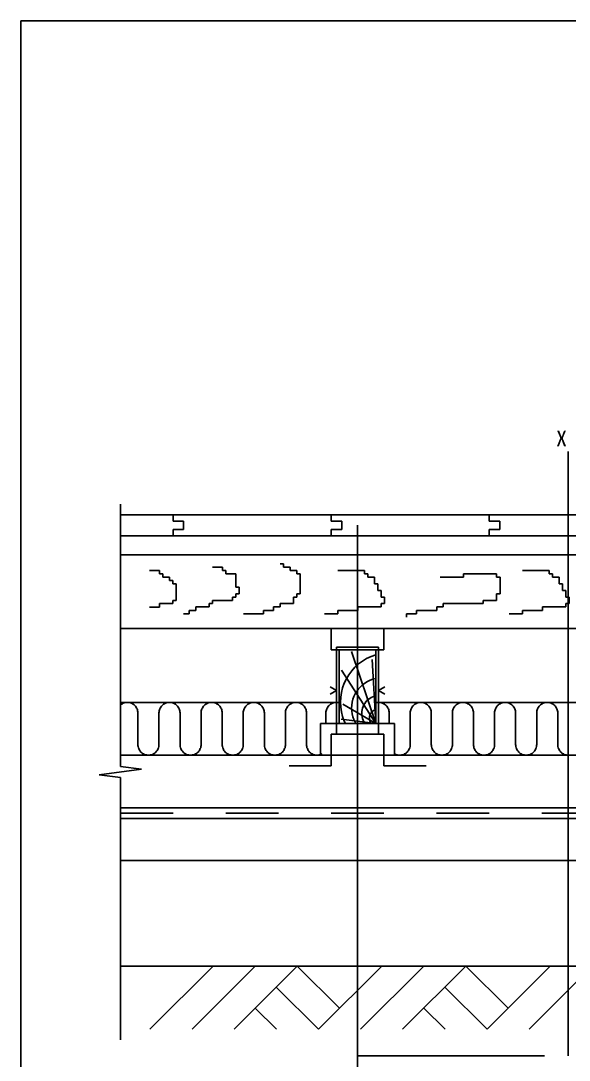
# Model space of a CAD drawing. Header units: metres. Extents: x 0 to 420, y 0 to 297.
# Drawn here: x 0 to 104.1, y 99.9 to 297 of the extents above; entities that cross this region are included whole.
import ezdxf

# ---------------------------------------------------------------- set-up
doc = ezdxf.new("R2010")
doc.units = ezdxf.units.M

msp = doc.modelspace()

# ---------------------------------------------------------------- linework, layer by layer
for p, q in [((420, 297), (0, 297)), ((0, 297), (0, 0)), ((103.9, 208.32), (103.9, 215.32)), ((103.9, 100.72), (103.9, 208.32)), ((18.9, 155.57), (18.9, 205.32)), ((18.9, 203.32), (188.9, 203.32)), ((28.9, 203.32), (28.9, 202.12)), ((58.9, 203.32), (58.9, 202.12)), ((88.9, 203.32), (88.9, 202.12)), ((28.9, 202.12), (30.9, 202.12)), ((30.9, 202.12), (30.9, 200.52)), ((58.9, 202.12), (60.9, 202.12)), ((60.9, 202.12), (60.9, 200.52)), ((63.9, 45.92), (63.9, 201.32)), ((88.9, 202.12), (90.9, 202.12)), ((90.9, 202.12), (90.9, 200.52)), ((18.9, 199.32), (188.9, 199.32)), ((28.9, 200.52), (28.9, 199.32)), ((30.9, 200.52), (28.9, 200.52)), ((58.9, 200.52), (58.9, 199.32)), ((60.9, 200.52), (58.9, 200.52)), ((88.9, 200.52), (88.9, 199.32)), ((90.9, 200.52), (88.9, 200.52)), ((18.9, 195.72), (188.9, 195.72)), ((36.38, 193.4), (38.28, 193.4)), ((38.28, 193.4), (38.28, 192.77)), ((49.24, 194.03), (49.87, 194.03)), ((49.87, 194.03), (49.87, 193.4)), ((49.87, 193.4), (51.13, 193.4)), ((51.13, 193.4), (51.13, 192.77)), ((24.42, 192.77), (26.32, 192.77)), ((26.32, 192.77), (26.32, 192.13)), ((26.32, 192.13), (26.95, 192.13)), ((26.95, 192.13), (26.95, 191.5)), ((26.95, 191.5), (28.21, 191.5)), ((28.21, 191.5), (28.21, 190.87)), ((38.28, 192.77), (38.91, 192.77)), ((38.91, 192.77), (38.91, 192.13)), ((38.91, 192.13), (40.81, 192.13)), ((40.81, 192.13), (40.81, 189.61)), ((51.13, 192.77), (52.4, 192.77)), ((52.4, 192.77), (52.4, 192.13)), ((52.4, 192.13), (53.03, 192.13)), ((53.03, 192.13), (53.03, 188.34)), ((60.17, 192.77), (64.6, 192.77)), ((64.6, 192.77), (65.23, 192.77)), ((65.23, 192.77), (65.23, 192.13)), ((65.23, 192.13), (65.86, 192.13)), ((65.86, 192.13), (65.86, 191.5)), ((65.86, 191.5), (67.13, 191.5)), ((67.13, 191.5), (67.13, 190.24)), ((79.55, 191.5), (83.98, 191.5)), ((83.98, 192.13), (90.3, 192.13)), ((83.98, 191.5), (83.98, 192.13)), ((90.3, 192.13), (90.3, 191.5)), ((90.3, 191.5), (90.94, 191.5)), ((90.94, 191.5), (90.94, 188.34)), ((95.19, 192.77), (99.61, 192.77)), ((99.61, 192.77), (100.25, 192.77)), ((100.25, 192.77), (100.25, 192.13)), ((100.25, 192.13), (100.88, 192.13)), ((100.88, 192.13), (100.88, 191.5)), ((100.88, 191.5), (102.14, 191.5)), ((102.14, 191.5), (102.14, 190.24)), ((28.21, 190.87), (28.85, 190.87)), ((28.85, 190.87), (28.85, 190.24)), ((28.85, 190.24), (29.48, 190.24)), ((29.48, 190.24), (29.48, 187.08)), ((40.81, 189.61), (41.44, 189.61)), ((41.44, 189.61), (41.44, 188.34)), ((67.13, 190.24), (67.76, 190.24)), ((67.76, 190.24), (67.76, 188.97)), ((102.14, 190.24), (102.78, 190.24)), ((102.78, 190.24), (102.78, 188.97)), ((40.81, 187.71), (40.18, 187.71)), ((40.18, 187.71), (40.18, 187.08)), ((41.44, 188.34), (40.81, 188.34)), ((40.81, 188.34), (40.81, 187.71)), ((52.4, 187.71), (51.77, 187.71)), ((51.77, 187.71), (51.77, 186.45)), ((53.03, 188.34), (52.4, 188.34)), ((52.4, 188.34), (52.4, 187.71)), ((67.76, 188.97), (68.39, 188.97)), ((68.39, 188.97), (68.39, 187.71)), ((68.39, 187.71), (69.03, 187.71)), ((69.03, 187.71), (69.03, 186.45)), ((90.94, 188.34), (90.3, 188.34)), ((90.3, 188.34), (90.3, 187.08)), ((102.78, 188.97), (103.41, 188.97)), ((103.41, 188.97), (103.41, 187.71)), ((103.41, 187.71), (104.04, 187.71)), ((104.04, 187.71), (104.04, 186.45)), ((26.32, 185.81), (24.42, 185.81)), ((28.85, 186.45), (26.32, 186.45)), ((26.32, 186.45), (26.32, 185.81)), ((29.48, 187.08), (28.85, 187.08)), ((28.85, 187.08), (28.85, 186.45)), ((35.75, 185.82), (33.22, 185.82)), ((33.22, 185.82), (33.22, 185.18)), ((36.38, 186.45), (35.75, 186.45)), ((35.75, 186.45), (35.75, 185.82)), ((40.18, 187.08), (36.38, 187.08)), ((36.38, 187.08), (36.38, 186.45)), ((49.24, 185.82), (47.97, 185.82)), ((47.97, 185.82), (47.97, 185.18)), ((51.77, 186.45), (49.24, 186.45)), ((49.24, 186.45), (49.24, 185.82)), ((63.97, 185.82), (63.97, 185.18)), ((68.39, 185.82), (63.97, 185.82)), ((68.39, 186.45), (68.39, 185.82)), ((69.03, 186.45), (68.39, 186.45)), ((80.18, 185.82), (78.92, 185.82)), ((78.92, 185.82), (78.92, 185.18)), ((87.77, 186.45), (80.18, 186.45)), ((80.18, 186.45), (80.18, 185.82)), ((90.3, 187.08), (87.77, 187.08)), ((87.77, 187.08), (87.77, 186.45)), ((98.98, 185.82), (98.98, 185.18)), ((103.41, 185.82), (98.98, 185.82)), ((104.04, 186.45), (103.41, 186.45)), ((103.41, 186.45), (103.41, 185.82)), ((31.96, 184.55), (30.87, 184.55)), ((33.22, 185.18), (31.96, 185.18)), ((31.96, 185.18), (31.96, 184.55)), ((46.07, 184.55), (42.28, 184.55)), ((46.07, 185.18), (46.07, 184.55)), ((47.97, 185.18), (46.07, 185.18)), ((60.17, 184.55), (57.64, 184.55)), ((60.17, 185.18), (60.17, 184.55)), ((63.97, 185.18), (60.17, 185.18)), ((75.12, 184.55), (73.22, 184.55)), ((73.22, 184.55), (73.22, 183.92)), ((75.12, 185.18), (75.12, 184.55)), ((78.92, 185.18), (75.12, 185.18)), ((95.19, 184.55), (92.66, 184.55)), ((98.98, 185.18), (95.19, 185.18)), ((95.19, 185.18), (95.19, 184.55)), ((18.9, 181.72), (188.9, 181.72)), ((58.9, 177.72), (58.9, 181.72)), ((58.9, 181.72), (68.9, 181.72)), ((68.9, 177.72), (68.9, 181.72)), ((58.9, 177.72), (68.9, 177.72)), ((67.9, 178.22), (59.9, 178.22)), ((59.9, 178.22), (59.9, 161.72)), ((60.4, 177.72), (60.4, 163.72)), ((60.4, 177.72), (67.4, 177.72)), ((67.4, 177.72), (67.4, 163.72)), ((67.9, 161.72), (67.9, 178.22)), ((67.4, 163.72), (62.78, 177.35)), ((64.84, 175.56), (64.11, 175.02)), ((65.63, 176.04), (64.84, 175.56)), ((66.47, 176.43), (65.63, 176.04)), ((67.4, 176.76), (66.47, 176.43)), ((67.4, 163.72), (66.69, 175.85)), ((67.4, 163.72), (60.85, 173.81)), ((62.81, 173.72), (62.26, 172.98)), ((63.42, 174.4), (62.81, 173.72)), ((64.11, 175.02), (63.42, 174.4)), ((61.79, 172.19), (61.39, 171.36)), ((62.26, 172.98), (61.79, 172.19)), ((65.8, 171.69), (65.31, 171.4)), ((66.3, 171.93), (65.8, 171.69)), ((66.83, 172.12), (66.3, 171.93)), ((67.4, 172.26), (66.83, 172.12)), ((59.9, 169.97), (58.69, 170.67)), ((58.69, 169.27), (59.9, 169.97)), ((60.86, 169.6), (60.72, 168.69)), ((61.08, 170.49), (60.86, 169.6)), ((61.39, 171.36), (61.08, 170.49)), ((63.74, 169.82), (63.45, 169.34)), ((64.07, 170.27), (63.74, 169.82)), ((64.45, 170.69), (64.07, 170.27)), ((64.86, 171.06), (64.45, 170.69)), ((65.31, 171.4), (64.86, 171.06)), ((67.9, 169.97), (69.11, 170.67)), ((69.11, 169.27), (67.9, 169.97)), ((18.9, 167.72), (60.4, 167.72)), ((19.64, 167.63), (19.46, 167.56)), ((19.83, 167.68), (19.64, 167.63)), ((20.03, 167.71), (19.83, 167.68)), ((20.22, 167.72), (20.03, 167.71)), ((20.42, 167.71), (20.22, 167.72)), ((20.61, 167.68), (20.42, 167.71)), ((20.8, 167.63), (20.61, 167.68)), ((20.99, 167.56), (20.8, 167.63)), ((27.64, 167.63), (27.46, 167.56)), ((27.83, 167.68), (27.64, 167.63)), ((28.03, 167.71), (27.83, 167.68)), ((28.22, 167.72), (28.03, 167.71)), ((28.42, 167.71), (28.22, 167.72)), ((28.61, 167.68), (28.42, 167.71)), ((28.8, 167.63), (28.61, 167.68)), ((28.99, 167.56), (28.8, 167.63)), ((35.64, 167.63), (35.46, 167.56)), ((35.83, 167.68), (35.64, 167.63)), ((36.03, 167.71), (35.83, 167.68)), ((36.22, 167.72), (36.03, 167.71)), ((36.42, 167.71), (36.22, 167.72)), ((36.61, 167.68), (36.42, 167.71)), ((36.8, 167.63), (36.61, 167.68)), ((36.99, 167.56), (36.8, 167.63)), ((43.64, 167.63), (43.46, 167.56)), ((43.83, 167.68), (43.64, 167.63)), ((44.03, 167.71), (43.83, 167.68)), ((44.22, 167.72), (44.03, 167.71)), ((44.42, 167.71), (44.22, 167.72)), ((44.61, 167.68), (44.42, 167.71)), ((44.8, 167.63), (44.61, 167.68)), ((44.99, 167.56), (44.8, 167.63)), ((51.64, 167.63), (51.46, 167.56)), ((51.83, 167.68), (51.64, 167.63)), ((52.03, 167.71), (51.83, 167.68)), ((52.22, 167.72), (52.03, 167.71)), ((52.42, 167.71), (52.22, 167.72)), ((52.61, 167.68), (52.42, 167.71)), ((52.8, 167.63), (52.61, 167.68)), ((52.99, 167.56), (52.8, 167.63)), ((59.32, 167.63), (59.14, 167.56)), ((59.51, 167.68), (59.32, 167.63)), ((59.71, 167.71), (59.51, 167.68)), ((59.9, 167.72), (59.71, 167.71)), ((60.1, 167.71), (59.9, 167.72)), ((60.29, 167.68), (60.1, 167.71)), ((60.4, 167.65), (60.29, 167.68)), ((60.72, 168.69), (60.68, 167.77)), ((60.68, 167.77), (60.72, 166.85)), ((62.88, 167.76), (62.8, 167.21)), ((63.02, 168.31), (62.88, 167.76)), ((63.21, 168.83), (63.02, 168.31)), ((63.45, 169.34), (63.21, 168.83)), ((65.47, 167.81), (65.27, 167.54)), ((65.69, 168.06), (65.47, 167.81)), ((65.94, 168.29), (65.69, 168.06)), ((66.21, 168.49), (65.94, 168.29)), ((66.5, 168.66), (66.21, 168.49)), ((66.8, 168.8), (66.5, 168.66)), ((67.12, 168.91), (66.8, 168.8)), ((67.4, 168.99), (67.12, 168.91)), ((67.4, 167.72), (140.4, 167.72)), ((67.51, 167.68), (67.4, 167.65)), ((67.71, 167.71), (67.51, 167.68)), ((67.9, 167.72), (67.71, 167.71)), ((68.1, 167.71), (67.9, 167.72)), ((68.29, 167.68), (68.1, 167.71)), ((68.48, 167.63), (68.29, 167.68)), ((68.67, 167.56), (68.48, 167.63)), ((75.32, 167.63), (75.14, 167.56)), ((75.51, 167.68), (75.32, 167.63)), ((75.71, 167.71), (75.51, 167.68)), ((75.9, 167.72), (75.71, 167.71)), ((76.1, 167.71), (75.9, 167.72)), ((76.29, 167.68), (76.1, 167.71)), ((76.48, 167.63), (76.29, 167.68)), ((76.67, 167.56), (76.48, 167.63)), ((83.32, 167.63), (83.14, 167.56)), ((83.51, 167.68), (83.32, 167.63)), ((83.7, 167.71), (83.51, 167.68)), ((83.9, 167.72), (83.7, 167.71)), ((84.1, 167.71), (83.9, 167.72)), ((84.29, 167.68), (84.1, 167.71)), ((84.48, 167.63), (84.29, 167.68)), ((84.67, 167.56), (84.48, 167.63)), ((91.32, 167.63), (91.14, 167.56)), ((91.51, 167.68), (91.32, 167.63)), ((91.7, 167.71), (91.51, 167.68)), ((91.9, 167.72), (91.7, 167.71)), ((92.1, 167.71), (91.9, 167.72)), ((92.29, 167.68), (92.1, 167.71)), ((92.48, 167.63), (92.29, 167.68)), ((92.67, 167.56), (92.48, 167.63)), ((99.32, 167.63), (99.14, 167.56)), ((99.51, 167.68), (99.32, 167.63)), ((99.71, 167.71), (99.51, 167.68)), ((99.9, 167.72), (99.71, 167.71)), ((100.1, 167.71), (99.9, 167.72)), ((100.29, 167.68), (100.1, 167.71)), ((100.48, 167.63), (100.29, 167.68)), ((100.67, 167.56), (100.48, 167.63)), ((18.95, 167.26), (18.9, 167.22)), ((19.11, 167.38), (18.95, 167.26)), ((19.28, 167.48), (19.11, 167.38)), ((19.46, 167.56), (19.28, 167.48)), ((21.17, 167.48), (20.99, 167.56)), ((21.33, 167.38), (21.17, 167.48)), ((21.49, 167.26), (21.33, 167.38)), ((21.64, 167.13), (21.49, 167.26)), ((21.77, 166.98), (21.64, 167.13)), ((21.89, 166.83), (21.77, 166.98)), ((21.99, 166.66), (21.89, 166.83)), ((22.07, 166.48), (21.99, 166.66)), ((22.14, 166.3), (22.07, 166.48)), ((22.18, 166.11), (22.14, 166.3)), ((22.21, 165.91), (22.18, 166.11)), ((22.22, 165.72), (22.21, 165.91)), ((22.22, 165.72), (22.22, 159.72)), ((26.23, 165.91), (26.22, 165.72)), ((26.22, 165.72), (26.22, 159.72)), ((26.22, 165.72), (26.22, 165.72)), ((26.26, 166.11), (26.23, 165.91)), ((26.31, 166.3), (26.26, 166.11)), ((26.38, 166.48), (26.31, 166.3)), ((26.46, 166.66), (26.38, 166.48)), ((26.56, 166.83), (26.46, 166.66)), ((26.68, 166.98), (26.56, 166.83)), ((26.81, 167.13), (26.68, 166.98)), ((26.95, 167.26), (26.81, 167.13)), ((27.11, 167.38), (26.95, 167.26)), ((27.28, 167.48), (27.11, 167.38)), ((27.46, 167.56), (27.28, 167.48)), ((29.17, 167.48), (28.99, 167.56)), ((29.33, 167.38), (29.17, 167.48)), ((29.49, 167.26), (29.33, 167.38)), ((29.64, 167.13), (29.49, 167.26)), ((29.77, 166.98), (29.64, 167.13)), ((29.89, 166.83), (29.77, 166.98)), ((29.99, 166.66), (29.89, 166.83)), ((30.07, 166.48), (29.99, 166.66)), ((30.14, 166.3), (30.07, 166.48)), ((30.18, 166.11), (30.14, 166.3)), ((30.21, 165.91), (30.18, 166.11)), ((30.22, 165.72), (30.21, 165.91)), ((30.22, 165.72), (30.22, 159.72)), ((34.23, 165.91), (34.22, 165.72)), ((34.22, 165.72), (34.22, 165.72)), ((34.22, 165.72), (34.22, 159.72)), ((34.26, 166.11), (34.23, 165.91)), ((34.31, 166.3), (34.26, 166.11)), ((34.38, 166.48), (34.31, 166.3)), ((34.46, 166.66), (34.38, 166.48)), ((34.56, 166.83), (34.46, 166.66)), ((34.68, 166.98), (34.56, 166.83)), ((34.81, 167.13), (34.68, 166.98)), ((34.95, 167.26), (34.81, 167.13)), ((35.11, 167.38), (34.95, 167.26)), ((35.28, 167.48), (35.11, 167.38)), ((35.46, 167.56), (35.28, 167.48)), ((37.17, 167.48), (36.99, 167.56)), ((37.33, 167.38), (37.17, 167.48)), ((37.49, 167.26), (37.33, 167.38)), ((37.64, 167.13), (37.49, 167.26)), ((37.77, 166.98), (37.64, 167.13)), ((37.89, 166.83), (37.77, 166.98)), ((37.99, 166.66), (37.89, 166.83)), ((38.07, 166.48), (37.99, 166.66)), ((38.14, 166.3), (38.07, 166.48)), ((38.18, 166.11), (38.14, 166.3)), ((38.21, 165.91), (38.18, 166.11)), ((38.22, 165.72), (38.21, 165.91)), ((38.22, 165.72), (38.22, 159.72)), ((42.23, 165.91), (42.22, 165.72)), ((42.22, 165.72), (42.22, 165.72)), ((42.22, 165.72), (42.22, 159.72)), ((42.26, 166.11), (42.23, 165.91)), ((42.31, 166.3), (42.26, 166.11)), ((42.38, 166.48), (42.31, 166.3)), ((42.46, 166.66), (42.38, 166.48)), ((42.56, 166.83), (42.46, 166.66)), ((42.68, 166.98), (42.56, 166.83)), ((42.81, 167.13), (42.68, 166.98)), ((42.95, 167.26), (42.81, 167.13)), ((43.11, 167.38), (42.95, 167.26)), ((43.28, 167.48), (43.11, 167.38)), ((43.46, 167.56), (43.28, 167.48)), ((45.17, 167.48), (44.99, 167.56)), ((45.33, 167.38), (45.17, 167.48)), ((45.49, 167.26), (45.33, 167.38)), ((45.64, 167.13), (45.49, 167.26)), ((45.77, 166.98), (45.64, 167.13)), ((45.89, 166.83), (45.77, 166.98)), ((45.99, 166.66), (45.89, 166.83)), ((46.07, 166.48), (45.99, 166.66)), ((46.14, 166.3), (46.07, 166.48)), ((46.18, 166.11), (46.14, 166.3)), ((46.21, 165.91), (46.18, 166.11)), ((46.22, 165.72), (46.21, 165.91)), ((46.22, 165.72), (46.22, 159.72)), ((50.23, 165.91), (50.22, 165.72)), ((50.22, 165.72), (50.22, 165.72)), ((50.22, 165.72), (50.22, 159.72)), ((50.26, 166.11), (50.23, 165.91)), ((50.31, 166.3), (50.26, 166.11)), ((50.38, 166.48), (50.31, 166.3)), ((50.46, 166.66), (50.38, 166.48)), ((50.56, 166.83), (50.46, 166.66)), ((50.68, 166.98), (50.56, 166.83)), ((50.81, 167.13), (50.68, 166.98)), ((50.95, 167.26), (50.81, 167.13)), ((51.11, 167.38), (50.95, 167.26)), ((51.28, 167.48), (51.11, 167.38)), ((51.46, 167.56), (51.28, 167.48)), ((53.17, 167.48), (52.99, 167.56)), ((53.33, 167.38), (53.17, 167.48)), ((53.49, 167.26), (53.33, 167.38)), ((53.64, 167.13), (53.49, 167.26)), ((53.77, 166.98), (53.64, 167.13)), ((53.89, 166.83), (53.77, 166.98)), ((53.99, 166.66), (53.89, 166.83)), ((54.07, 166.48), (53.99, 166.66)), ((54.14, 166.3), (54.07, 166.48)), ((54.18, 166.11), (54.14, 166.3)), ((54.21, 165.91), (54.18, 166.11)), ((54.22, 165.72), (54.21, 165.91)), ((54.22, 165.72), (54.22, 159.72)), ((57.91, 165.91), (57.9, 165.72)), ((57.9, 165.72), (57.9, 163.72)), ((57.9, 165.72), (57.9, 165.72)), ((57.94, 166.11), (57.91, 165.91)), ((57.99, 166.3), (57.94, 166.11)), ((58.05, 166.48), (57.99, 166.3)), ((58.14, 166.66), (58.05, 166.48)), ((58.24, 166.83), (58.14, 166.66)), ((58.36, 166.98), (58.24, 166.83)), ((58.49, 167.13), (58.36, 166.98)), ((58.63, 167.26), (58.49, 167.13)), ((58.79, 167.38), (58.63, 167.26)), ((58.96, 167.48), (58.79, 167.38)), ((59.14, 167.56), (58.96, 167.48)), ((60.72, 166.85), (60.86, 165.94)), ((60.86, 165.94), (61.08, 165.05)), ((67.4, 163.72), (61.12, 167.38)), ((62.8, 167.21), (62.77, 166.65)), ((62.77, 166.65), (62.8, 166.09)), ((62.8, 166.09), (62.88, 165.53)), ((64.71, 165.98), (64.7, 165.65)), ((64.7, 165.65), (64.71, 165.32)), ((64.76, 166.31), (64.71, 165.98)), ((64.84, 166.64), (64.76, 166.31)), ((64.95, 166.95), (64.84, 166.64)), ((65.1, 167.26), (64.95, 166.95)), ((65.27, 167.54), (65.1, 167.26)), ((66.46, 165.71), (66.37, 165.56)), ((66.56, 165.85), (66.46, 165.71)), ((66.68, 165.98), (66.56, 165.85)), ((66.81, 166.09), (66.68, 165.98)), ((66.95, 166.2), (66.81, 166.09)), ((67.1, 166.28), (66.95, 166.2)), ((67.25, 166.36), (67.1, 166.28)), ((67.4, 166.41), (67.25, 166.36)), ((68.84, 167.48), (68.67, 167.56)), ((69.01, 167.38), (68.84, 167.48)), ((69.17, 167.26), (69.01, 167.38)), ((69.32, 167.13), (69.17, 167.26)), ((69.45, 166.98), (69.32, 167.13)), ((69.56, 166.83), (69.45, 166.98)), ((69.66, 166.66), (69.56, 166.83)), ((69.75, 166.48), (69.66, 166.66)), ((69.81, 166.3), (69.75, 166.48)), ((69.86, 166.11), (69.81, 166.3)), ((69.89, 165.91), (69.86, 166.11)), ((69.9, 165.72), (69.89, 165.91)), ((69.9, 165.72), (69.9, 163.72)), ((73.91, 165.91), (73.9, 165.72)), ((73.9, 165.72), (73.9, 165.72)), ((73.9, 165.72), (73.9, 159.72)), ((73.94, 166.11), (73.91, 165.91)), ((73.99, 166.3), (73.94, 166.11)), ((74.05, 166.48), (73.99, 166.3)), ((74.14, 166.66), (74.05, 166.48)), ((74.24, 166.83), (74.14, 166.66)), ((74.36, 166.98), (74.24, 166.83)), ((74.49, 167.13), (74.36, 166.98)), ((74.63, 167.26), (74.49, 167.13)), ((74.79, 167.38), (74.63, 167.26)), ((74.96, 167.48), (74.79, 167.38)), ((75.14, 167.56), (74.96, 167.48)), ((76.84, 167.48), (76.67, 167.56)), ((77.01, 167.38), (76.84, 167.48)), ((77.17, 167.26), (77.01, 167.38)), ((77.32, 167.13), (77.17, 167.26)), ((77.45, 166.98), (77.32, 167.13)), ((77.56, 166.83), (77.45, 166.98)), ((77.66, 166.66), (77.56, 166.83)), ((77.75, 166.48), (77.66, 166.66)), ((77.81, 166.3), (77.75, 166.48)), ((77.86, 166.11), (77.81, 166.3)), ((77.89, 165.91), (77.86, 166.11)), ((77.9, 165.72), (77.89, 165.91)), ((77.9, 165.72), (77.9, 159.72)), ((81.91, 165.91), (81.9, 165.72)), ((81.9, 165.72), (81.9, 159.72)), ((81.9, 165.72), (81.9, 165.72)), ((81.94, 166.11), (81.91, 165.91)), ((81.99, 166.3), (81.94, 166.11)), ((82.05, 166.48), (81.99, 166.3)), ((82.14, 166.66), (82.05, 166.48)), ((82.24, 166.83), (82.14, 166.66)), ((82.36, 166.98), (82.24, 166.83)), ((82.49, 167.13), (82.36, 166.98)), ((82.63, 167.26), (82.49, 167.13)), ((82.79, 167.38), (82.63, 167.26)), ((82.96, 167.48), (82.79, 167.38)), ((83.14, 167.56), (82.96, 167.48)), ((84.84, 167.48), (84.67, 167.56)), ((85.01, 167.38), (84.84, 167.48)), ((85.17, 167.26), (85.01, 167.38)), ((85.32, 167.13), (85.17, 167.26)), ((85.45, 166.98), (85.32, 167.13)), ((85.56, 166.83), (85.45, 166.98)), ((85.66, 166.66), (85.56, 166.83)), ((85.75, 166.48), (85.66, 166.66)), ((85.81, 166.3), (85.75, 166.48)), ((85.86, 166.11), (85.81, 166.3)), ((85.89, 165.91), (85.86, 166.11)), ((85.9, 165.72), (85.89, 165.91)), ((85.9, 165.72), (85.9, 159.72)), ((89.91, 165.91), (89.9, 165.72)), ((89.9, 165.72), (89.9, 165.72)), ((89.9, 165.72), (89.9, 159.72)), ((89.94, 166.11), (89.91, 165.91)), ((89.99, 166.3), (89.94, 166.11)), ((90.05, 166.48), (89.99, 166.3)), ((90.14, 166.66), (90.05, 166.48)), ((90.24, 166.83), (90.14, 166.66)), ((90.36, 166.98), (90.24, 166.83)), ((90.49, 167.13), (90.36, 166.98)), ((90.63, 167.26), (90.49, 167.13)), ((90.79, 167.38), (90.63, 167.26)), ((90.96, 167.48), (90.79, 167.38)), ((91.14, 167.56), (90.96, 167.48)), ((92.84, 167.48), (92.67, 167.56)), ((93.01, 167.38), (92.84, 167.48)), ((93.17, 167.26), (93.01, 167.38)), ((93.32, 167.13), (93.17, 167.26)), ((93.45, 166.98), (93.32, 167.13)), ((93.56, 166.83), (93.45, 166.98)), ((93.66, 166.66), (93.56, 166.83)), ((93.75, 166.48), (93.66, 166.66)), ((93.81, 166.3), (93.75, 166.48)), ((93.86, 166.11), (93.81, 166.3)), ((93.89, 165.91), (93.86, 166.11)), ((93.9, 165.72), (93.89, 165.91)), ((93.9, 165.72), (93.9, 159.72)), ((97.91, 165.91), (97.9, 165.72)), ((97.9, 165.72), (97.9, 165.72)), ((97.9, 165.72), (97.9, 159.72)), ((97.94, 166.11), (97.91, 165.91)), ((97.99, 166.3), (97.94, 166.11)), ((98.05, 166.48), (97.99, 166.3)), ((98.14, 166.66), (98.05, 166.48)), ((98.24, 166.83), (98.14, 166.66)), ((98.36, 166.98), (98.24, 166.83)), ((98.49, 167.13), (98.36, 166.98)), ((98.63, 167.26), (98.49, 167.13)), ((98.79, 167.38), (98.63, 167.26)), ((98.96, 167.48), (98.79, 167.38)), ((99.14, 167.56), (98.96, 167.48)), ((100.84, 167.48), (100.67, 167.56)), ((101.01, 167.38), (100.84, 167.48)), ((101.17, 167.26), (101.01, 167.38)), ((101.32, 167.13), (101.17, 167.26)), ((101.45, 166.98), (101.32, 167.13)), ((101.56, 166.83), (101.45, 166.98)), ((101.66, 166.66), (101.56, 166.83)), ((101.75, 166.48), (101.66, 166.66)), ((101.81, 166.3), (101.75, 166.48)), ((101.86, 166.11), (101.81, 166.3)), ((101.89, 165.91), (101.86, 166.11)), ((101.9, 165.72), (101.89, 165.91)), ((101.9, 165.72), (101.9, 159.72)), ((70.9, 163.72), (56.9, 163.72)), ((56.9, 157.72), (56.9, 163.72)), ((60.4, 163.72), (67.4, 163.72)), ((67.4, 163.72), (60.8, 164.54)), ((61.08, 165.05), (61.39, 164.18)), ((61.39, 164.18), (61.6, 163.72)), ((62.88, 165.53), (63.02, 164.99)), ((63.02, 164.99), (63.21, 164.46)), ((63.21, 164.46), (63.45, 163.95)), ((63.45, 163.95), (63.58, 163.72)), ((64.71, 165.32), (64.76, 164.98)), ((64.76, 164.98), (64.84, 164.66)), ((64.84, 164.66), (64.95, 164.34)), ((64.95, 164.34), (65.1, 164.04)), ((65.1, 164.04), (65.27, 163.75)), ((65.27, 163.75), (65.3, 163.72)), ((66.17, 164.9), (66.16, 164.72)), ((66.16, 164.72), (66.17, 164.55)), ((66.19, 165.07), (66.17, 164.9)), ((66.17, 164.55), (66.19, 164.38)), ((66.24, 165.24), (66.19, 165.07)), ((66.19, 164.38), (66.24, 164.21)), ((66.3, 165.4), (66.24, 165.24)), ((66.24, 164.21), (66.3, 164.05)), ((66.37, 165.56), (66.3, 165.4)), ((66.3, 164.05), (66.37, 163.89)), ((66.37, 163.89), (66.46, 163.74)), ((66.46, 163.74), (66.48, 163.72)), ((70.9, 157.72), (70.9, 163.72)), ((68.9, 161.72), (58.9, 161.72)), ((58.9, 161.72), (58.9, 155.72)), ((68.9, 155.72), (68.9, 161.72)), ((22.22, 159.72), (22.23, 159.52)), ((26.21, 159.52), (26.22, 159.72)), ((30.22, 159.72), (30.23, 159.52)), ((34.21, 159.52), (34.22, 159.72)), ((38.22, 159.72), (38.23, 159.52)), ((42.21, 159.52), (42.22, 159.72)), ((46.22, 159.72), (46.23, 159.52)), ((50.21, 159.52), (50.22, 159.72)), ((54.22, 159.72), (54.23, 159.52)), ((73.89, 159.52), (73.9, 159.72)), ((77.9, 159.72), (77.91, 159.52)), ((81.89, 159.52), (81.9, 159.72)), ((85.9, 159.72), (85.91, 159.52)), ((89.89, 159.52), (89.9, 159.72)), ((93.9, 159.72), (93.91, 159.52)), ((97.89, 159.52), (97.9, 159.72)), ((101.9, 159.72), (101.91, 159.52)), ((18.9, 157.72), (188.9, 157.72)), ((22.23, 159.52), (22.26, 159.33)), ((22.26, 159.33), (22.31, 159.13)), ((22.31, 159.13), (22.38, 158.95)), ((22.38, 158.95), (22.46, 158.77)), ((22.46, 158.77), (22.56, 158.6)), ((22.56, 158.6), (22.68, 158.45)), ((22.68, 158.45), (22.81, 158.3)), ((22.81, 158.3), (22.95, 158.17)), ((22.95, 158.17), (23.11, 158.05)), ((23.11, 158.05), (23.28, 157.95)), ((23.28, 157.95), (23.46, 157.87)), ((23.46, 157.87), (23.64, 157.8)), ((23.64, 157.8), (23.83, 157.75)), ((23.83, 157.75), (24.03, 157.72)), ((24.03, 157.72), (24.22, 157.72)), ((24.22, 157.72), (24.42, 157.72)), ((24.42, 157.72), (24.61, 157.75)), ((24.61, 157.75), (24.8, 157.8)), ((24.8, 157.8), (24.99, 157.87)), ((24.99, 157.87), (25.17, 157.95)), ((25.17, 157.95), (25.33, 158.05)), ((25.33, 158.05), (25.49, 158.17)), ((25.49, 158.17), (25.64, 158.3)), ((25.64, 158.3), (25.77, 158.45)), ((25.77, 158.45), (25.89, 158.6)), ((25.89, 158.6), (25.99, 158.77)), ((25.99, 158.77), (26.07, 158.95)), ((26.07, 158.95), (26.14, 159.13)), ((26.14, 159.13), (26.18, 159.33)), ((26.18, 159.33), (26.21, 159.52)), ((30.23, 159.52), (30.26, 159.33)), ((30.26, 159.33), (30.31, 159.13)), ((30.31, 159.13), (30.38, 158.95)), ((30.38, 158.95), (30.46, 158.77)), ((30.46, 158.77), (30.56, 158.6)), ((30.56, 158.6), (30.68, 158.45)), ((30.68, 158.45), (30.81, 158.3)), ((30.81, 158.3), (30.95, 158.17)), ((30.95, 158.17), (31.11, 158.05)), ((31.11, 158.05), (31.28, 157.95)), ((31.28, 157.95), (31.46, 157.87)), ((31.46, 157.87), (31.64, 157.8)), ((31.64, 157.8), (31.83, 157.75)), ((31.83, 157.75), (32.03, 157.72)), ((32.03, 157.72), (32.22, 157.72)), ((32.22, 157.72), (32.42, 157.72)), ((32.42, 157.72), (32.61, 157.75)), ((32.61, 157.75), (32.8, 157.8)), ((32.8, 157.8), (32.99, 157.87)), ((32.99, 157.87), (33.17, 157.95)), ((33.17, 157.95), (33.33, 158.05)), ((33.33, 158.05), (33.49, 158.17)), ((33.49, 158.17), (33.64, 158.3)), ((33.64, 158.3), (33.77, 158.45)), ((33.77, 158.45), (33.89, 158.6)), ((33.89, 158.6), (33.99, 158.77)), ((33.99, 158.77), (34.07, 158.95)), ((34.07, 158.95), (34.14, 159.13)), ((34.14, 159.13), (34.18, 159.33)), ((34.18, 159.33), (34.21, 159.52)), ((38.23, 159.52), (38.26, 159.33)), ((38.26, 159.33), (38.31, 159.13)), ((38.31, 159.13), (38.38, 158.95)), ((38.38, 158.95), (38.46, 158.77)), ((38.46, 158.77), (38.56, 158.6)), ((38.56, 158.6), (38.68, 158.45)), ((38.68, 158.45), (38.81, 158.3)), ((38.81, 158.3), (38.95, 158.17)), ((38.95, 158.17), (39.11, 158.05)), ((39.11, 158.05), (39.28, 157.95)), ((39.28, 157.95), (39.46, 157.87)), ((39.46, 157.87), (39.64, 157.8)), ((39.64, 157.8), (39.83, 157.75)), ((39.83, 157.75), (40.03, 157.72)), ((40.03, 157.72), (40.22, 157.72)), ((40.22, 157.72), (40.42, 157.72)), ((40.42, 157.72), (40.61, 157.75)), ((40.61, 157.75), (40.8, 157.8)), ((40.8, 157.8), (40.99, 157.87)), ((40.99, 157.87), (41.17, 157.95)), ((41.17, 157.95), (41.33, 158.05)), ((41.33, 158.05), (41.49, 158.17)), ((41.49, 158.17), (41.64, 158.3)), ((41.64, 158.3), (41.77, 158.45)), ((41.77, 158.45), (41.89, 158.6)), ((41.89, 158.6), (41.99, 158.77)), ((41.99, 158.77), (42.07, 158.95)), ((42.07, 158.95), (42.14, 159.13)), ((42.14, 159.13), (42.18, 159.33)), ((42.18, 159.33), (42.21, 159.52)), ((46.23, 159.52), (46.26, 159.33)), ((46.26, 159.33), (46.31, 159.13)), ((46.31, 159.13), (46.38, 158.95)), ((46.38, 158.95), (46.46, 158.77)), ((46.46, 158.77), (46.56, 158.6)), ((46.56, 158.6), (46.68, 158.45)), ((46.68, 158.45), (46.81, 158.3)), ((46.81, 158.3), (46.95, 158.17)), ((46.95, 158.17), (47.11, 158.05)), ((47.11, 158.05), (47.28, 157.95)), ((47.28, 157.95), (47.46, 157.87)), ((47.46, 157.87), (47.64, 157.8)), ((47.64, 157.8), (47.83, 157.75)), ((47.83, 157.75), (48.03, 157.72)), ((48.03, 157.72), (48.22, 157.72)), ((48.22, 157.72), (48.42, 157.72)), ((48.42, 157.72), (48.61, 157.75)), ((48.61, 157.75), (48.8, 157.8)), ((48.8, 157.8), (48.99, 157.87)), ((48.99, 157.87), (49.17, 157.95)), ((49.17, 157.95), (49.33, 158.05)), ((49.33, 158.05), (49.49, 158.17)), ((49.49, 158.17), (49.64, 158.3)), ((49.64, 158.3), (49.77, 158.45)), ((49.77, 158.45), (49.89, 158.6)), ((49.89, 158.6), (49.99, 158.77)), ((49.99, 158.77), (50.07, 158.95)), ((50.07, 158.95), (50.14, 159.13)), ((50.14, 159.13), (50.18, 159.33)), ((50.18, 159.33), (50.21, 159.52)), ((54.23, 159.52), (54.26, 159.33)), ((54.26, 159.33), (54.31, 159.13)), ((54.31, 159.13), (54.38, 158.95)), ((54.38, 158.95), (54.46, 158.77)), ((54.46, 158.77), (54.56, 158.6)), ((54.56, 158.6), (54.68, 158.45)), ((54.68, 158.45), (54.81, 158.3)), ((54.81, 158.3), (54.95, 158.17)), ((54.95, 158.17), (55.11, 158.05)), ((55.11, 158.05), (55.28, 157.95)), ((55.28, 157.95), (55.46, 157.87)), ((55.46, 157.87), (55.64, 157.8)), ((55.64, 157.8), (55.83, 157.75)), ((55.83, 157.75), (56.03, 157.72)), ((56.03, 157.72), (56.22, 157.72)), ((56.22, 157.72), (56.42, 157.72)), ((56.42, 157.72), (56.61, 157.75)), ((56.61, 157.75), (56.8, 157.8)), ((56.8, 157.8), (56.99, 157.87)), ((56.9, 157.72), (70.9, 157.72)), ((56.99, 157.87), (57.17, 157.95)), ((57.17, 157.95), (57.22, 157.98)), ((70.9, 157.98), (70.96, 157.95)), ((70.96, 157.95), (71.14, 157.87)), ((71.14, 157.87), (71.32, 157.8)), ((71.32, 157.8), (71.51, 157.75)), ((71.51, 157.75), (71.71, 157.72)), ((71.71, 157.72), (71.9, 157.72)), ((71.9, 157.72), (72.1, 157.72)), ((72.1, 157.72), (72.29, 157.75)), ((72.29, 157.75), (72.48, 157.8)), ((72.48, 157.8), (72.67, 157.87)), ((72.67, 157.87), (72.84, 157.95)), ((72.84, 157.95), (73.01, 158.05)), ((73.01, 158.05), (73.17, 158.17)), ((73.17, 158.17), (73.32, 158.3)), ((73.32, 158.3), (73.45, 158.45)), ((73.45, 158.45), (73.56, 158.6)), ((73.56, 158.6), (73.66, 158.77)), ((73.66, 158.77), (73.75, 158.95)), ((73.75, 158.95), (73.81, 159.13)), ((73.81, 159.13), (73.86, 159.33)), ((73.86, 159.33), (73.89, 159.52)), ((77.91, 159.52), (77.94, 159.33)), ((77.94, 159.33), (77.99, 159.13)), ((77.99, 159.13), (78.05, 158.95)), ((78.05, 158.95), (78.14, 158.77)), ((78.14, 158.77), (78.24, 158.6)), ((78.24, 158.6), (78.36, 158.45)), ((78.36, 158.45), (78.49, 158.3)), ((78.49, 158.3), (78.63, 158.17)), ((78.63, 158.17), (78.79, 158.05)), ((78.79, 158.05), (78.96, 157.95)), ((78.96, 157.95), (79.14, 157.87)), ((79.14, 157.87), (79.32, 157.8)), ((79.32, 157.8), (79.51, 157.75)), ((79.51, 157.75), (79.71, 157.72)), ((79.71, 157.72), (79.9, 157.72)), ((79.9, 157.72), (80.1, 157.72)), ((80.1, 157.72), (80.29, 157.75)), ((80.29, 157.75), (80.48, 157.8)), ((80.48, 157.8), (80.67, 157.87)), ((80.67, 157.87), (80.84, 157.95)), ((80.84, 157.95), (81.01, 158.05)), ((81.01, 158.05), (81.17, 158.17)), ((81.17, 158.17), (81.32, 158.3)), ((81.32, 158.3), (81.45, 158.45)), ((81.45, 158.45), (81.56, 158.6)), ((81.56, 158.6), (81.66, 158.77)), ((81.66, 158.77), (81.75, 158.95)), ((81.75, 158.95), (81.81, 159.13)), ((81.81, 159.13), (81.86, 159.33)), ((81.86, 159.33), (81.89, 159.52)), ((85.91, 159.52), (85.94, 159.33)), ((85.94, 159.33), (85.99, 159.13)), ((85.99, 159.13), (86.05, 158.95)), ((86.05, 158.95), (86.14, 158.77)), ((86.14, 158.77), (86.24, 158.6)), ((86.24, 158.6), (86.36, 158.45)), ((86.36, 158.45), (86.49, 158.3)), ((86.49, 158.3), (86.63, 158.17)), ((86.63, 158.17), (86.79, 158.05)), ((86.79, 158.05), (86.96, 157.95)), ((86.96, 157.95), (87.14, 157.87)), ((87.14, 157.87), (87.32, 157.8)), ((87.32, 157.8), (87.51, 157.75)), ((87.51, 157.75), (87.71, 157.72)), ((87.71, 157.72), (87.9, 157.72)), ((87.9, 157.72), (88.1, 157.72)), ((88.1, 157.72), (88.29, 157.75)), ((88.29, 157.75), (88.48, 157.8)), ((88.48, 157.8), (88.67, 157.87)), ((88.67, 157.87), (88.84, 157.95)), ((88.84, 157.95), (89.01, 158.05)), ((89.01, 158.05), (89.17, 158.17)), ((89.17, 158.17), (89.32, 158.3)), ((89.32, 158.3), (89.45, 158.45)), ((89.45, 158.45), (89.56, 158.6)), ((89.56, 158.6), (89.66, 158.77)), ((89.66, 158.77), (89.75, 158.95)), ((89.75, 158.95), (89.81, 159.13)), ((89.81, 159.13), (89.86, 159.33)), ((89.86, 159.33), (89.89, 159.52)), ((93.91, 159.52), (93.94, 159.33)), ((93.94, 159.33), (93.99, 159.13)), ((93.99, 159.13), (94.05, 158.95)), ((94.05, 158.95), (94.14, 158.77)), ((94.14, 158.77), (94.24, 158.6)), ((94.24, 158.6), (94.36, 158.45)), ((94.36, 158.45), (94.49, 158.3)), ((94.49, 158.3), (94.63, 158.17)), ((94.63, 158.17), (94.79, 158.05)), ((94.79, 158.05), (94.96, 157.95)), ((94.96, 157.95), (95.14, 157.87)), ((95.14, 157.87), (95.32, 157.8)), ((95.32, 157.8), (95.51, 157.75)), ((95.51, 157.75), (95.71, 157.72)), ((95.71, 157.72), (95.9, 157.72)), ((95.9, 157.72), (96.1, 157.72)), ((96.1, 157.72), (96.29, 157.75)), ((96.29, 157.75), (96.48, 157.8)), ((96.48, 157.8), (96.67, 157.87)), ((96.67, 157.87), (96.84, 157.95)), ((96.84, 157.95), (97.01, 158.05)), ((97.01, 158.05), (97.17, 158.17)), ((97.17, 158.17), (97.32, 158.3)), ((97.32, 158.3), (97.45, 158.45)), ((97.45, 158.45), (97.56, 158.6)), ((97.56, 158.6), (97.66, 158.77)), ((97.66, 158.77), (97.75, 158.95)), ((97.75, 158.95), (97.81, 159.13)), ((97.81, 159.13), (97.86, 159.33)), ((97.86, 159.33), (97.89, 159.52)), ((101.91, 159.52), (101.94, 159.33)), ((101.94, 159.33), (101.99, 159.13)), ((101.99, 159.13), (102.05, 158.95)), ((102.05, 158.95), (102.14, 158.77)), ((102.14, 158.77), (102.24, 158.6)), ((102.24, 158.6), (102.36, 158.45)), ((102.36, 158.45), (102.49, 158.3)), ((102.49, 158.3), (102.63, 158.17)), ((102.63, 158.17), (102.79, 158.05)), ((102.79, 158.05), (102.96, 157.95)), ((102.96, 157.95), (103.14, 157.87)), ((103.14, 157.87), (103.32, 157.8)), ((103.32, 157.8), (103.51, 157.75)), ((103.51, 157.75), (103.7, 157.72)), ((103.7, 157.72), (103.9, 157.72)), ((103.9, 157.72), (104.1, 157.72)), ((14.9, 153.99), (22.9, 155.04)), ((14.9, 153.99), (18.9, 153.46)), ((18.9, 155.57), (22.9, 155.04)), ((58.9, 155.72), (50.9, 155.72)), ((76.9, 155.72), (68.9, 155.72)), ((18.9, 103.72), (18.9, 153.46)), ((18.9, 147.72), (188.9, 147.72)), ((18.9, 146.72), (28.9, 146.72)), ((38.9, 146.72), (48.9, 146.72)), ((58.9, 146.72), (68.9, 146.72)), ((78.9, 146.72), (88.9, 146.72)), ((98.9, 146.72), (108.9, 146.72)), ((18.9, 145.72), (188.9, 145.72)), ((18.9, 137.72), (188.9, 137.72)), ((18.9, 117.72), (188.9, 117.72)), ((24.52, 105.72), (36.52, 117.72)), ((32.5, 105.72), (44.5, 117.72)), ((40.47, 105.72), (52.47, 117.72)), ((60.48, 109.7), (52.47, 117.72)), ((56.5, 105.72), (68.5, 117.72)), ((64.47, 105.72), (76.47, 117.72)), ((72.45, 105.72), (84.45, 117.72)), ((92.46, 109.7), (84.45, 117.72)), ((88.47, 105.72), (100.47, 117.72)), ((96.45, 105.72), (108.45, 117.72)), ((56.5, 105.72), (48.48, 113.73)), ((88.47, 105.72), (80.46, 113.73)), ((48.52, 105.72), (44.5, 109.74)), ((80.5, 105.72), (76.47, 109.74)), ((99.35, 100.72), (63.9, 100.72))]:
    msp.add_line(p, q)

# ---------------------------------------------------------------- texts
msp.add_text('X', height=3).set_placement((101.59, 216.29))

doc.saveas('drawing.dxf')
